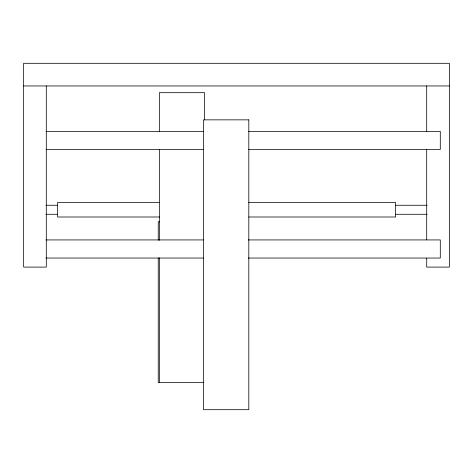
<?xml version="1.0" encoding="UTF-8"?>
<svg xmlns="http://www.w3.org/2000/svg" width="473" height="473" viewBox="0 0 473 473"><rect width="100%" height="100%" fill="white"/><g stroke="black" fill="none" stroke-linecap="round" stroke-linejoin="round"><path stroke-width="0.71" d="M23.65 85.95L449.35 85.95M45.999 131.364L203.272 131.364M248.313 131.364L440.292 131.364L440.292 149.48L248.313 149.48M45.999 149.48L203.272 149.48M159.466 202.533L57.617 202.533L57.617 217.001L159.466 217.001M248.768 202.533L395.641 202.533L395.641 217.001L248.768 217.001M45.893 205.258L57.617 205.258M395.641 205.258L427.119 205.258M45.893 214.275L57.617 214.275M395.641 214.275L427.119 214.275M159.714 221.813L158.242 221.813L158.242 240.243M45.999 239.929L203.272 239.929M248.313 239.929L440.292 239.929L440.292 258.045L248.313 258.045M45.999 258.045L203.272 258.045M203.898 382.521L158.242 382.521L158.242 257.933M426.705 85.95L426.705 131.606M426.705 149.279L426.705 239.852M426.705 258.264L426.705 267.097L449.35 267.097L449.35 63.305L23.65 63.305L23.65 267.097L46.295 267.097L46.295 85.95M204.626 119.971L204.626 92.684L159.342 92.684L159.342 131.772M159.342 149.468L159.342 240.183M159.342 257.88L159.342 382.521M248.816 119.852L203.532 119.852L203.532 409.695L248.816 409.695L248.816 119.852"/></g></svg>
